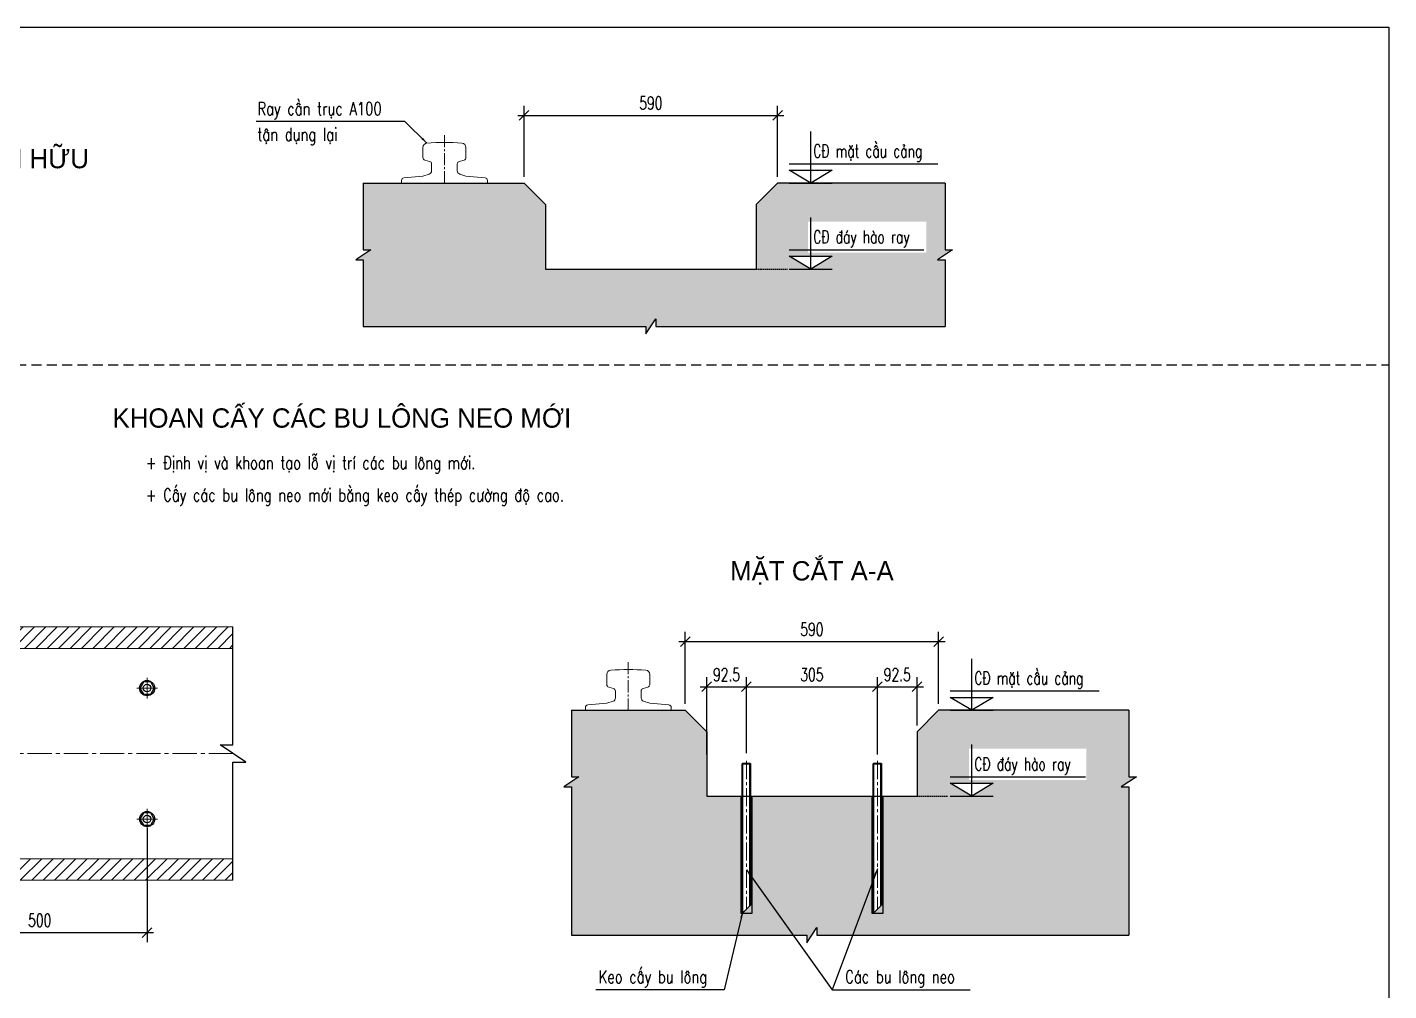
# Model space of a CAD drawing. Header units: millimetres. Extents: x -3040 to 7375, y -189092 to -182331.
# Drawn here: x -1335 to 1835, y -184575 to -182331 of the extents above; entities that cross this region are included whole.
import ezdxf
from ezdxf.enums import TextEntityAlignment as Align

# ---------------------------------------------------------------- set-up
doc = ezdxf.new("R2010")
doc.units = ezdxf.units.MM
doc.header["$LTSCALE"] = 75
doc.header["$MEASUREMENT"] = 0
for name, pattern in [('ACAD_ISO07W100', [3, 0, -3]), ('CENTER2', [1.125, 0.75, -0.125, 0.125, -0.125]), ('DASHED2', [9.525, 6.35, -3.175])]:
    doc.linetypes.add(name, pattern=pattern)
doc.layers.get('Defpoints').update_dxf_attribs({"color": 255})
for name, color, linetype in [('DIM', 2, 'Continuous'), ('PART', 3, 'Continuous'), ('T-Dim', 8, 'Continuous'), ('T-Hatch', 8, 'Continuous'), ('T-Khuat', 8, 'DASHED2'), ('T-Manh', 8, 'Continuous'), ('T-Thay', 3, 'Continuous'), ('T-Thep', 1, 'Continuous'), ('T-Truc', 13, 'CENTER2'), ('TEXT', 4, 'Continuous'), ('VIEN', 3, 'Continuous')]:
    doc.layers.add(name, color=color, linetype=linetype)
doc.styles.add('HOA', font='VHAVAN.TTF', dxfattribs={"width": 0.85})
doc.styles.add('THUONG', font='vnsimple.shx', dxfattribs={"width": 0.75})
doc.styles.add('vnsimple', font='vnsimple.shx', dxfattribs={"width": 0.7})
doc.dimstyles.new('1-15', dxfattribs={"dimscale": 150, "dimtxt": 0.2, "dimasz": 0.15, "dimexe": 0.15, "dimexo": 0.1, "dimgap": 0.09, "dimtad": 1, "dimdec": 0, "dimdsep": 46, "dimtxsty": 'vnsimple', "dimblk": 'OBLIQUE', "dimcen": 0.09, "dimdle": 0.1, "dimclrd": 256, "dimclre": 256, "dimclrt": 3, "dimadec": 0, "dimazin": 0, "dimtfac": 1, "dimtdec": 0, "dimtix": 1, "dimtmove": 1, "dimatfit": 3, "dimfxl": 1, "dimtolj": 1, "dimtzin": 0, "dimarcsym": 0})
pattern_1 = [(0, (0, 0), (0, 51.961524), [1.25, -28.75]), (0, (0, 2.165), (0, 51.961524), [1.25, -28.75]), (120, (0, 0), (-45, -25.980762), [1.25, -28.75]), (120, (1.875, 1.08), (-45, -25.980762), [1.25, -28.75]), (0, (15, 25.98), (0, 51.961524), [1.25, -28.75]), (0, (15, 28.146), (0, 51.961524), [1.25, -28.75]), (120, (15, 25.98), (-45, -25.980762), [1.25, -28.75]), (120, (16.875, 27.063), (-45, -25.980762), [1.25, -28.75]), (60, (1.25, 0), (-45, 25.980762), [1.25, -28.75]), (60, (-0.625, 1.08), (-45, 25.980762), [1.25, -28.75]), (60, (16.25, -25.98), (-45, 25.980762), [1.25, -28.75]), (60, (14.375, -24.9), (-45, 25.980762), [1.25, -28.75]), (45, (0, 0), (-10.6066017, 10.6066017), []), (50, (0, 0), (71.726018, -6.275213), [7.5, -82.5]), (355, (0, 0), (-13.875133, 75.219213), [6, -66]), (100.4514, (5.98, -0.52), (57.850938, 68.943954), [6.37402, -70.11421]), (46.1842, (0, 20), (106.724105, -16.5519), [11.25, -123.75]), (96.6356, (8.89, 18.62), (93.46627, 97.41179), [9.56103, -105.1713]), (351.1842, (0, 20), (93.466195, 97.41186), [9, -99]), (21, (10, 15), (59.690705, -40.26189), [7.5, -82.5]), (326, (10, 15), (24.331533, 72.515005), [6, -66]), (71.4514, (14.974, 11.645), (84.022263, 32.25305), [6.37402, -70.11421]), (37.5, (0, 0), (1.2159855, 33.2893854), [0, -65.2, 0, -67, 0, -66.25]), (7.5, (0, 0), (26.306954, 39.441171), [0, -38.2, 0, -63.7, 0, -25.25]), (327.5, (-22.3, 0), (53.3822436, -2.255487), [0, -25, 0, -78, 0, -103.5]), (317.5, (-32.3, 0), (58.318617, 10.010498), [0, -32.5, 0, -51.8, 0, -73.5])]

# ---------------------------------------------------------------- blocks, each defined once
blk = doc.blocks.new('_Oblique')
at = {"color": 0, "linetype": 'ByBlock', "lineweight": -2}
blk.add_line((-0.5, -0.5), (0.5, 0.5), dxfattribs=at)
blk = doc.blocks.new('*D9')
at = {"layer": 'Defpoints', "color": 0, "transparency": 16777216}
for p in [(412.1, -182536.3), (-177.9, -182694.2), (412.1, -182694.2)]:
    blk.add_point(p, dxfattribs=at)
at = {"layer": 'T-Hatch', "lineweight": -2, "transparency": 16777216}
for p, q in [((-177.9, -182679.2), (-177.9, -182513.8)), ((412.1, -182679.2), (412.1, -182513.8)), ((-192.9, -182536.3), (427.1, -182536.3))]:
    blk.add_line(p, q, dxfattribs=at)
at = {"layer": 'T-Hatch', "lineweight": -2, "transparency": 16777216, "xscale": 22.5, "yscale": 22.5, "zscale": 22.5, "rotation": 180}
blk.add_blockref('_Oblique', (-177.9, -182536.3), dxfattribs=at)
at = {"layer": 'T-Hatch', "lineweight": -2, "transparency": 16777216, "xscale": 22.5, "yscale": 22.5, "zscale": 22.5}
blk.add_blockref('_Oblique', (412.1, -182536.3), dxfattribs=at)
at = {"layer": 'T-Hatch', "color": 3, "transparency": 16777216, "insert": (117.1, -182507.8), "char_height": 30, "attachment_point": 5, "style": 'vnsimple'}
blk.add_mtext('\\A1;590', dxfattribs=at)
blk = doc.blocks.new('BU LONG')
at = {"layer": 'PART', "color": 2, "linetype": 'ByBlock', "lineweight": 9, "ltscale": 0.1}
for p, q in [((587063.7, -184968.2), (587063.7, -184920.2)), ((587039.7, -184944.2), (587087.7, -184944.2))]:
    blk.add_line(p, q, dxfattribs=at)
at = {"layer": 'PART', "color": 8, "linetype": 'Continuous'}
blk.add_lwpolyline([(587055.4, -184929.8), (587047.1, -184944.2), (587055.4, -184958.6), (587072.1, -184958.6), (587080.4, -184944.2), (587072.1, -184929.8)], close=True, dxfattribs=at)
at = {"layer": 'PART', "color": 2, "linetype": 'Continuous'}
for radius in [17.6, 8.8]:
    blk.add_circle((587063.7, -184944.2), radius, dxfattribs=at)
blk = doc.blocks.new('*D31')
at = {"layer": 'Defpoints', "color": 0, "transparency": 16777216}
for p in [(-1555.8, -184181.4), (-1055.8, -184181.4), (-1055.8, -184439.1)]:
    blk.add_point(p, dxfattribs=at)
at = {"layer": 'T-Hatch', "lineweight": -2, "transparency": 16777216}
for p, q in [((-1555.8, -184196.4), (-1555.8, -184461.6)), ((-1055.8, -184196.4), (-1055.8, -184461.6)), ((-1570.8, -184439.1), (-1040.8, -184439.1))]:
    blk.add_line(p, q, dxfattribs=at)
at = {"layer": 'T-Hatch', "lineweight": -2, "transparency": 16777216, "xscale": 22.5, "yscale": 22.5, "zscale": 22.5, "rotation": 180}
blk.add_blockref('_Oblique', (-1555.8, -184439.1), dxfattribs=at)
at = {"layer": 'T-Hatch', "lineweight": -2, "transparency": 16777216, "xscale": 22.5, "yscale": 22.5, "zscale": 22.5}
blk.add_blockref('_Oblique', (-1055.8, -184439.1), dxfattribs=at)
at = {"layer": 'T-Hatch', "color": 3, "transparency": 16777216, "insert": (-1305.8, -184410.6), "char_height": 30, "attachment_point": 5, "style": 'vnsimple'}
blk.add_mtext('\\A1;500', dxfattribs=at)
blk = doc.blocks.new('*D38')
at = {"layer": 'Defpoints', "color": 0, "transparency": 16777216}
for p in [(787.1, -183761.7), (197.1, -183921.7), (787.1, -183921.7)]:
    blk.add_point(p, dxfattribs=at)
at = {"layer": 'T-Hatch', "lineweight": -2, "transparency": 16777216}
for p, q in [((182.1, -183761.7), (802.1, -183761.7)), ((197.1, -183906.7), (197.1, -183739.2)), ((787.1, -183906.7), (787.1, -183739.2))]:
    blk.add_line(p, q, dxfattribs=at)
at = {"layer": 'T-Hatch', "lineweight": -2, "transparency": 16777216, "xscale": 22.5, "yscale": 22.5, "zscale": 22.5, "rotation": 180}
blk.add_blockref('_Oblique', (197.1, -183761.7), dxfattribs=at)
at = {"layer": 'T-Hatch', "lineweight": -2, "transparency": 16777216, "xscale": 22.5, "yscale": 22.5, "zscale": 22.5}
blk.add_blockref('_Oblique', (787.1, -183761.7), dxfattribs=at)
at = {"layer": 'T-Hatch', "color": 3, "transparency": 16777216, "insert": (492.1, -183733.2), "char_height": 30, "attachment_point": 5, "style": 'vnsimple'}
blk.add_mtext('\\A1;590', dxfattribs=at)
blk = doc.blocks.new('*D39')
at = {"layer": 'Defpoints', "color": 0, "transparency": 16777216}
for p in [(339.6, -183867), (247.1, -184039.7), (339.6, -184036.3)]:
    blk.add_point(p, dxfattribs=at)
at = {"layer": 'T-Hatch', "lineweight": -2, "transparency": 16777216}
for p, q in [((247.1, -184024.7), (247.1, -183844.5)), ((339.6, -184021.3), (339.6, -183844.5)), ((232.1, -183867), (354.6, -183867))]:
    blk.add_line(p, q, dxfattribs=at)
at = {"layer": 'T-Hatch', "lineweight": -2, "transparency": 16777216, "xscale": 22.5, "yscale": 22.5, "zscale": 22.5, "rotation": 180}
blk.add_blockref('_Oblique', (247.1, -183867), dxfattribs=at)
at = {"layer": 'T-Hatch', "lineweight": -2, "transparency": 16777216, "xscale": 22.5, "yscale": 22.5, "zscale": 22.5}
blk.add_blockref('_Oblique', (339.6, -183867), dxfattribs=at)
at = {"layer": 'T-Hatch', "color": 3, "transparency": 16777216, "insert": (293.4, -183838.5), "char_height": 30, "attachment_point": 5, "style": 'vnsimple'}
blk.add_mtext('\\A1;92.5', dxfattribs=at)
blk = doc.blocks.new('*D40')
at = {"layer": 'Defpoints', "color": 0, "transparency": 16777216}
for p in [(644.6, -183867), (339.6, -184036.3), (644.6, -184039.7)]:
    blk.add_point(p, dxfattribs=at)
at = {"layer": 'T-Hatch', "lineweight": -2, "transparency": 16777216}
for p, q in [((339.6, -184021.3), (339.6, -183844.5)), ((644.6, -184024.7), (644.6, -183844.5)), ((324.6, -183867), (659.6, -183867))]:
    blk.add_line(p, q, dxfattribs=at)
at = {"layer": 'T-Hatch', "lineweight": -2, "transparency": 16777216, "xscale": 22.5, "yscale": 22.5, "zscale": 22.5, "rotation": 180}
blk.add_blockref('_Oblique', (339.6, -183867), dxfattribs=at)
at = {"layer": 'T-Hatch', "lineweight": -2, "transparency": 16777216, "xscale": 22.5, "yscale": 22.5, "zscale": 22.5}
blk.add_blockref('_Oblique', (644.6, -183867), dxfattribs=at)
at = {"layer": 'T-Hatch', "color": 3, "transparency": 16777216, "insert": (492.1, -183838.5), "char_height": 30, "attachment_point": 5, "style": 'vnsimple'}
blk.add_mtext('\\A1;305', dxfattribs=at)
blk = doc.blocks.new('*D41')
at = {"layer": 'Defpoints', "color": 0, "transparency": 16777216}
for p in [(737.1, -183867), (737.1, -183971.7, 616), (644.6, -184039.7)]:
    blk.add_point(p, dxfattribs=at)
at = {"layer": 'T-Hatch', "lineweight": -2, "transparency": 16777216}
for p, q in [((644.6, -184024.7), (644.6, -183844.5)), ((737.1, -183956.7), (737.1, -183844.5)), ((629.6, -183867), (752.1, -183867))]:
    blk.add_line(p, q, dxfattribs=at)
at = {"layer": 'T-Hatch', "lineweight": -2, "transparency": 16777216, "xscale": 22.5, "yscale": 22.5, "zscale": 22.5, "rotation": 180}
blk.add_blockref('_Oblique', (644.6, -183867), dxfattribs=at)
at = {"layer": 'T-Hatch', "lineweight": -2, "transparency": 16777216, "xscale": 22.5, "yscale": 22.5, "zscale": 22.5}
blk.add_blockref('_Oblique', (737.1, -183867), dxfattribs=at)
at = {"layer": 'T-Hatch', "color": 3, "transparency": 16777216, "insert": (690.9, -183838.5), "char_height": 30, "attachment_point": 5, "style": 'vnsimple'}
blk.add_mtext('\\A1;92.5', dxfattribs=at)

msp = doc.modelspace()

# ---------------------------------------------------------------- hatches: boundary and pattern name
at = {"layer": 'T-Hatch'}
h = msp.add_hatch(dxfattribs=at)
h.set_pattern_fill('BETONG', color=250, scale=10, pattern_type=2)
h.set_pattern_definition(pattern_1)
h.paths.add_polyline_path([(802.07, -182872.62), (784.58, -182872.62), (819.56, -182849.3), (802.07, -182849.3), (802.07, -182694.22), (412.07, -182694.22), (362.07, -182744.22), (362.07, -182894.22), (-127.93, -182894.22), (-127.93, -182744.22), (-177.93, -182694.22), (-552.41, -182694.22), (-552.41, -182849.3), (-534.92, -182849.3), (-569.91, -182872.62), (-552.41, -182872.62), (-552.41, -183027.7), (105.41, -183027.7), (105.41, -183045.2), (128.73, -183010.21), (128.73, -183027.7), (802.07, -183027.7)])
h.paths.add_polyline_path([(489.26, -182894.22), (439.26, -182864.22), (539.26, -182864.22)], flags=16)
h.paths.add_polyline_path([(483.04, -182856.36), (758.8, -182856.36), (758.8, -182783.51), (483.04, -182783.51)], flags=16)
h = msp.add_hatch(dxfattribs=at)
h.set_pattern_fill('ANSI31', color=256, scale=150)
h.set_pattern_definition([(45, (324.805, 1568.526), (-13.2582521, 13.2582521), [])])
h.paths.add_polyline_path([(-2255.78, -183777.43), (-855.78, -183777.43), (-855.78, -183727.43), (-2255.78, -183727.43)])
h.paths.add_polyline_path([(-855.78, -184267.43), (-2255.78, -184267.43), (-2255.78, -184317.43), (-855.78, -184317.43)])
h = msp.add_hatch(dxfattribs=at)
h.set_pattern_fill('BETONG', color=250, scale=10, pattern_type=2)
h.set_pattern_definition(pattern_1)
h.paths.add_polyline_path([(1230.04, -184100.08), (1212.55, -184100.08), (1247.54, -184076.76), (1230.04, -184076.76), (1230.04, -183921.68), (787.14, -183921.68), (737.14, -183971.68), (737.14, -184121.68), (657.14, -184121.68), (657.14, -184394.68), (632.14, -184394.68), (632.14, -184121.68), (352.14, -184121.68), (352.14, -184394.68), (327.14, -184394.68), (327.14, -184121.68), (247.14, -184121.68), (247.14, -183971.68), (197.14, -183921.68), (-67.86, -183921.68), (-67.86, -184076.76), (-50.37, -184076.76), (-85.35, -184100.08), (-67.86, -184100.08), (-67.86, -184445.28), (480.48, -184445.28), (480.48, -184462.77), (503.8, -184427.78), (503.8, -184445.28), (1230.04, -184445.28)])
h.paths.add_polyline_path([(864.33, -184121.68), (814.33, -184091.68), (914.33, -184091.68)], flags=16)
h.paths.add_polyline_path([(858.11, -184083.82), (1131.16, -184083.82), (1131.16, -184010.96), (858.11, -184010.96)], flags=16)
h = msp.add_hatch(dxfattribs=at)
h.set_pattern_fill('CROSS', color=256, scale=10)
h.set_pattern_definition([(0, (-17.5, 0), (2.5, 2.5), [1.25, -3.75]), (90, (-16.875, -0.625), (-2.5, 2.5), [1.25, -3.75])])
h.paths.add_polyline_path([(329.64, -184121.68), (327.14, -184121.68), (327.14, -184394.68), (329.64, -184394.68)])
h.paths.add_polyline_path([(352.14, -184121.68), (349.64, -184121.68), (349.64, -184374.68), (329.64, -184394.68), (352.14, -184394.68)])
h = msp.add_hatch(dxfattribs=at)
h.set_pattern_fill('CROSS', color=256, scale=10)
h.set_pattern_definition([(0, (17.5, 0), (2.5, 2.5), [1.25, -3.75]), (90, (18.125, -0.625), (-2.5, 2.5), [1.25, -3.75])])
h.paths.add_polyline_path([(634.64, -184121.68), (632.14, -184121.68), (632.14, -184394.68), (634.64, -184394.68)])
h.paths.add_polyline_path([(657.14, -184121.68), (654.64, -184121.68), (654.64, -184374.68), (634.64, -184394.68), (657.14, -184394.68)])

# ---------------------------------------------------------------- linework, layer by layer
at = {"layer": 'Defpoints', "linetype": 'Continuous'}
msp.add_lwpolyline([(-3039.76, -182331.14), (1835.24, -182331.14), (1835.24, -186531.14), (-3039.76, -186531.14)], close=True, dxfattribs=at)
at = {"layer": 'DIM', "linetype": 'Continuous'}
for p, q in [((489.26, -182694.22, 616), (489.26, -182574.22, 616)), ((439.26, -182649.22, 616), (785.28, -182649.22, 616)), ((439.26, -182694.22, 616), (539.26, -182694.22, 616)), ((489.26, -182894.22, 616), (489.26, -182774.22, 616)), ((439.26, -182849.22, 616), (752.79, -182849.22, 616)), ((439.26, -182894.22, 616), (539.26, -182894.22, 616)), ((864.33, -183921.68, 616), (864.33, -183801.68, 616)), ((814.33, -183876.68, 616), (1161.12, -183876.68, 616)), ((814.33, -183921.68, 616), (914.33, -183921.68, 616)), ((864.33, -184121.68, 616), (864.33, -184001.68, 616)), ((814.33, -184076.68, 616), (1129.49, -184076.68, 616)), ((814.33, -184121.68, 616), (914.33, -184121.68, 616))]:
    msp.add_line(p, q, dxfattribs=at)
at = {"layer": 'DIM', "linetype": 'Continuous', "elevation": 616}
for points in [[(489.26, -182694.22), (439.26, -182664.22), (539.26, -182664.22), (489.26, -182694.22)], [(489.26, -182894.22), (439.26, -182864.22), (539.26, -182864.22), (489.26, -182894.22)], [(864.33, -183921.68), (814.33, -183891.68), (914.33, -183891.68), (864.33, -183921.68)], [(864.33, -184121.68), (814.33, -184091.68), (914.33, -184091.68), (864.33, -184121.68)]]:
    msp.add_lwpolyline(points, dxfattribs=at)
at = {"layer": 'DIM', "linetype": 'Continuous'}
for points in [[(489.26, -182694.22, 616), (489.26, -182664.22, 616), (539.26, -182664.22, 616), (489.26, -182694.22, 616)], [(489.26, -182894.22, 616), (489.26, -182864.22, 616), (539.26, -182864.22, 616), (489.26, -182894.22, 616)], [(864.33, -183921.68, 616), (864.33, -183891.68, 616), (914.33, -183891.68, 616), (864.33, -183921.68, 616)], [(864.33, -184121.68, 616), (864.33, -184091.68, 616), (914.33, -184091.68, 616), (864.33, -184121.68, 616)]]:
    msp.add_solid(points, dxfattribs=at)
at = {"layer": 'T-Khuat', "linetype": 'ACAD_ISO07W100', "ltscale": 0.02}
for p, q in [((362.07, -182894.22, 616), (439.26, -182894.22, 616)), ((737.14, -184121.68, 616), (814.33, -184121.68, 616))]:
    msp.add_line(p, q, dxfattribs=at)
at = {"layer": 'T-Khuat', "ltscale": 0.05}
msp.add_line((-3039.76, -183117.11), (1835.24, -183117.11), dxfattribs=at)
msp.add_line((-3039.76, -183117.11), (1835.24, -183117.11), dxfattribs=at)
at = {"layer": 'T-Manh', "elevation": 616}
for points in [[(-552.41, -182694.22), (-552.41, -182849.3), (-534.92, -182849.3), (-569.91, -182872.62), (-552.41, -182872.62), (-552.41, -183027.7)], [(802.07, -182694.22), (802.07, -182849.3), (819.56, -182849.3), (784.58, -182872.62), (802.07, -182872.62), (802.07, -183027.7)], [(-552.41, -183027.7), (105.41, -183027.7), (105.41, -183045.2), (128.73, -183010.21), (128.73, -183027.7), (802.07, -183027.7)], [(-67.86, -183921.68), (-67.86, -184076.76), (-50.37, -184076.76), (-85.35, -184100.08), (-67.86, -184100.08), (-67.86, -184445.28)], [(1230.04, -183921.68), (1230.04, -184076.76), (1247.54, -184076.76), (1212.55, -184100.08), (1230.04, -184100.08), (1230.04, -184445.28)], [(-67.86, -184445.28), (480.48, -184445.28), (480.48, -184462.77), (503.8, -184427.78), (503.8, -184445.28), (1230.04, -184445.28)]]:
    msp.add_lwpolyline(points, dxfattribs=at)
at = {"layer": 'T-Manh'}
msp.add_lwpolyline([(-855.78, -184317.43), (-855.78, -184042.43), (-825.78, -184042.43), (-885.78, -184002.43), (-855.78, -184002.43), (-855.78, -183727.43)], dxfattribs=at)
at = {"layer": 'T-Thay', "color": 3, "lineweight": 13}
for p, q in [((-2255.78, -183727.43), (-855.78, -183727.43)), ((-2255.78, -184317.43), (-855.78, -184317.43))]:
    msp.add_line(p, q, dxfattribs=at)
for points in [[(-2255.78, -183777.43), (-855.78, -183777.43)], [(-2255.78, -184267.43), (-855.78, -184267.43)]]:
    msp.add_lwpolyline(points, dxfattribs=at)
at = {"layer": 'T-Thep', "linetype": 'Continuous', "lineweight": 13, "elevation": 616}
for points in [[(-404.27, -182600.89, 0.3904749), (-413.45, -182610.86), (-413.45, -182634.65, 0.3376244), (-409.04, -182640.43), (-397.86, -182643.51, -0.3376244), (-393.45, -182649.29), (-393.45, -182665.41)], [(-322.64, -182600.89, -0.3904749), (-313.45, -182610.86), (-313.45, -182634.65, -0.3376244), (-317.86, -182640.43), (-329.04, -182643.51, 0.3376244), (-333.45, -182649.29), (-333.45, -182665.41, 0.3248996), (-327.92, -182673.02)], [(-413.45, -182677.72), (-457.99, -182681.73, 0.3881618), (-463.45, -182687.7), (-463.45, -182694.22), (-263.45, -182694.22), (-263.45, -182687.7, 0.3881618), (-268.91, -182681.73), (-313.45, -182677.72), (-327.92, -182673.02)], [(-413.45, -182677.72), (-398.98, -182673.02, 0.3248996), (-393.45, -182665.41)], [(23.82, -183828.35, 0.3904749), (14.64, -183838.31), (14.64, -183862.11, 0.3376244), (19.05, -183867.89), (30.23, -183870.97, -0.3376244), (34.64, -183876.75), (34.64, -183892.87)], [(105.46, -183828.35, -0.3904749), (114.64, -183838.31), (114.64, -183862.11, -0.3376244), (110.23, -183867.89), (99.05, -183870.97, 0.3376244), (94.64, -183876.75), (94.64, -183892.87, 0.3248996), (100.17, -183900.47)], [(14.64, -183905.18), (29.11, -183900.47, 0.3248996), (34.64, -183892.87)], [(14.64, -183905.18), (-29.9, -183909.19, 0.3881618), (-35.36, -183915.16), (-35.36, -183921.68), (164.64, -183921.68), (164.64, -183915.16, 0.3881618), (159.18, -183909.19), (114.64, -183905.18), (100.17, -183900.47)]]:
    msp.add_lwpolyline(points, format="xyb", dxfattribs=at)
at = {"layer": 'T-Thep', "linetype": 'Continuous', "lineweight": 13}
for centre in [(-363.45, -183099.22, 616), (64.64, -184326.68, 616)]:
    msp.add_arc(centre, 500, 85.31758, 94.68242, dxfattribs=at)
at = {"layer": 'T-Truc', "lineweight": 9, "ltscale": 0.5}
for p, q in [((-363.45, -182582.22, 616), (-363.45, -182694.22, 616)), ((64.64, -183809.68, 616), (64.64, -183921.68, 616))]:
    msp.add_line(p, q, dxfattribs=at)
at = {"layer": 'T-Truc', "lineweight": 9}
msp.add_line((-855.78, -184022.43), (-2255.78, -184022.43), dxfattribs=at)
at = {"layer": 'T-Truc', "lineweight": 9, "ltscale": 0.75}
for p, q in [((339.64, -184039.68), (339.64, -184384.68)), ((644.64, -184039.68), (644.64, -184384.68))]:
    msp.add_line(p, q, dxfattribs=at)
at = {"layer": 'VIEN'}
for p, q in [((-552.41, -182694.22, 616), (-177.93, -182694.22, 616)), ((-127.93, -182744.22, 616), (-177.93, -182694.22, 616)), ((362.07, -182744.22, 616), (412.07, -182694.22, 616)), ((802.07, -182694.22, 616), (412.07, -182694.22, 616)), ((-127.93, -182744.22, 616), (-127.93, -182894.22, 616)), ((362.07, -182744.22, 616), (362.07, -182894.22, 616)), ((-127.93, -182894.22, 616), (362.07, -182894.22, 616)), ((-67.86, -183921.68, 616), (197.14, -183921.68, 616)), ((247.14, -183971.68, 616), (197.14, -183921.68, 616)), ((737.14, -183971.68, 616), (787.14, -183921.68, 616)), ((1230.04, -183921.68, 616), (787.14, -183921.68, 616)), ((247.14, -183971.68, 616), (247.14, -184121.68, 616)), ((737.14, -183971.68, 616), (737.14, -184121.68, 616)), ((329.64, -184046.55), (331.52, -184044.68)), ((329.64, -184054.68), (329.64, -184046.55)), ((329.64, -184394.68), (329.64, -184054.68)), ((331.52, -184044.68), (347.77, -184044.68)), ((347.77, -184044.68), (349.64, -184046.55)), ((349.64, -184054.68), (349.64, -184046.55)), ((349.64, -184374.68), (349.64, -184054.68)), ((634.64, -184046.55), (636.52, -184044.68)), ((634.64, -184054.68), (634.64, -184046.55)), ((634.64, -184394.68), (634.64, -184054.68)), ((636.52, -184044.68), (652.77, -184044.68)), ((652.77, -184044.68), (654.64, -184046.55)), ((654.64, -184054.68), (654.64, -184046.55)), ((654.64, -184374.68), (654.64, -184054.68)), ((247.14, -184121.68, 616), (737.14, -184121.68, 616))]:
    msp.add_line(p, q, dxfattribs=at)
at = {"layer": 'VIEN', "color": 8}
for p, q in [((329.64, -184046.55), (349.64, -184046.55)), ((331.52, -184054.68), (331.52, -184044.68)), ((331.52, -184392.8), (331.52, -184054.68)), ((347.77, -184054.68), (347.77, -184044.68)), ((347.77, -184376.55), (347.77, -184054.68)), ((634.64, -184046.55), (654.64, -184046.55)), ((636.52, -184054.68), (636.52, -184044.68)), ((636.52, -184392.8), (636.52, -184054.68)), ((652.77, -184054.68), (652.77, -184044.68)), ((652.77, -184376.55), (652.77, -184054.68))]:
    msp.add_line(p, q, dxfattribs=at)
at = {"layer": 'VIEN'}
for points in [[(352.14, -184121.68), (352.14, -184394.68), (327.14, -184394.68), (327.14, -184121.68)], [(657.14, -184121.68), (657.14, -184394.68), (632.14, -184394.68), (632.14, -184121.68)], [(329.64, -184394.68), (349.64, -184374.68)], [(634.64, -184394.68), (654.64, -184374.68)]]:
    msp.add_lwpolyline(points, dxfattribs=at)

# ---------------------------------------------------------------- block references
at = {"layer": 'PART', "linetype": 'Continuous'}
for p in [(-588119.52, 1074.3), (-588119.52, 769.3)]:
    msp.add_blockref('BU LONG', p, dxfattribs=at)

# ---------------------------------------------------------------- texts
at = {"layer": 'TEXT', "style": 'THUONG'}
for s, width, p in [('Ray cÇn trôc A100', 0.75, (-798.88, -182535.76)), ('tËn dông l¹i', 0.75, (-798.88, -182595.76)), ('C§ mÆt cÇu c¶ng', 0.7, (495.18, -182634.22, 616)), ('C§ ®¸y hµo ray', 0.7, (495.18, -182834.22, 616)), ('+ §Þnh vÞ vµ khoan t¹o lç vÞ trÝ c¸c bu l«ng míi.', 0.75, (-1058.97, -183360.22)), ('+ CÊy c¸c bu l«ng neo míi b»ng keo cÊy thÐp c\xadêng ®é cao.', 0.75, (-1058.97, -183435.22)), ('C§ mÆt cÇu c¶ng', 0.7, (870.25, -183861.68, 616)), ('C§ ®¸y hµo ray', 0.7, (870.25, -184061.68, 616)), ('Keo cÊy bu l«ng', 0.75, (-4.49, -184557.23, 616)), ('C¸c bu l«ng neo', 0.75, (569.58, -184557.23, 616))]:
    msp.add_text(s, height=30, dxfattribs=dict(at, width=width)).set_placement(p)
at = {"layer": 'TEXT', "style": 'HOA'}
for s, p in [('th¸o dì, di dêi hÖ thèng ray a100 hiÖn h÷u', (-1915.4, -182637.02)), ('khoan cÊy c¸c bu l«ng neo míi', (-602.26, -183241.09)), ('mÆt c¾t a-a', (492.14, -183596.89, 616))]:
    msp.add_text(s, height=45, dxfattribs=at).set_placement(p, align=Align.MIDDLE_CENTER)

# ---------------------------------------------------------------- dimensions: what is measured, and where the dimension line sits
at = {"layer": 'T-Hatch'}
for base, p1, p2, picture, middle in [((412.07, -182536.25), (-177.93, -182694.22), (412.07, -182694.22), '*D9', (117.07, -182507.75)), ((787.14, -183761.75), (197.14, -183921.68), (787.14, -183921.68), '*D38', (492.14, -183733.25)), ((644.64, -183867.05), (339.64, -184036.25), (644.64, -184039.68), '*D40', (492.14, -183838.55)), ((-1055.78, -184439.14), (-1555.78, -184181.43), (-1055.78, -184181.43), '*D31', (-1305.78, -184410.64))]:
    dim = msp.add_linear_dim(base=base, p1=p1, p2=p2, dimstyle='1-15', dxfattribs=at)
    dim.commit()
    dim.dimension.update_dxf_attribs({"geometry": picture, "text_midpoint": middle})
for base, p1, p2, picture, middle in [((339.64, -183867.05), (247.14, -184039.68), (339.64, -184036.25), '*D39', (293.39, -183838.55)), ((737.14, -183867.05), (644.64, -184039.68), (737.14, -183971.68, 616), '*D41', (690.89, -183838.55))]:
    dim = msp.add_linear_dim(base=base, p1=p1, p2=p2, dimstyle='1-15', override={"dimdec": 1}, dxfattribs=at)
    dim.commit()
    dim.dimension.update_dxf_attribs({"geometry": picture, "text_midpoint": middle})

# ---------------------------------------------------------------- leaders
at = {"layer": 'T-Dim', "linetype": 'Continuous'}
for points in [[(-404.27, -182600.89), (-455.44, -182550.76), (-801.67, -182550.76)], [(339.64, -184292.83, 616), (539.58, -184572.23, 616), (860.45, -184572.23, 616)], [(644.64, -184290.49, 616), (539.58, -184572.23, 616), (860.45, -184572.23, 616)], [(331.22, -184389.27, 616), (288.17, -184572.23, 616), (-10.72, -184572.23, 616)]]:
    msp.add_leader(points, dimstyle='1-15', override={"dimasz": 0.1}, dxfattribs=at)

doc.saveas('drawing.dxf')
